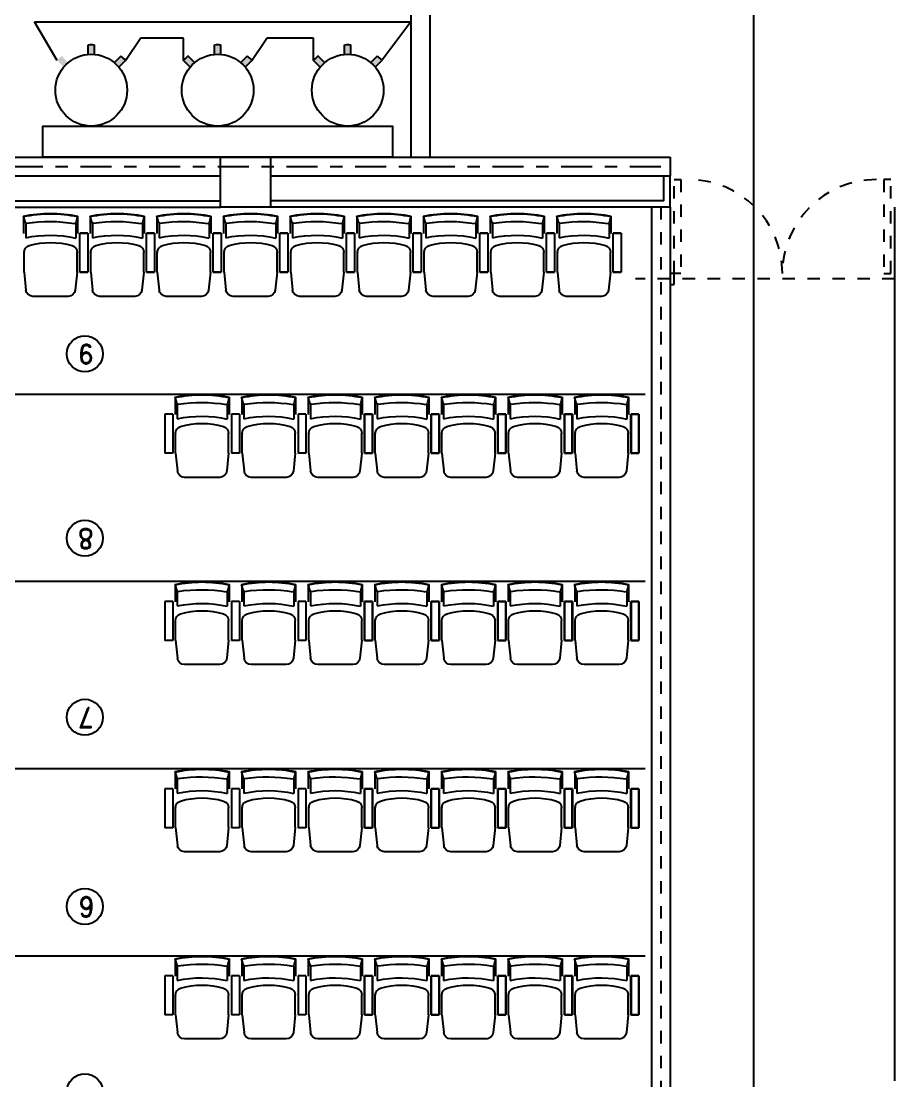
# Model space of a CAD drawing. Header units: millimetres. Extents: x 1590 to 1932, y -48 to 167.
# Drawn here: x 1744.35 to 1751.35, y 40.89 to 49.38 of the extents above; entities that cross this region are included whole.
import ezdxf
from ezdxf.enums import TextEntityAlignment as Align

# ---------------------------------------------------------------- set-up
doc = ezdxf.new("R2010")
doc.units = ezdxf.units.MM
doc.header["$LTSCALE"] = 0.1
doc.header["$MEASUREMENT"] = 0
doc.header["$PDMODE"] = 35
doc.header["$PDSIZE"] = 0.75
for name, pattern in [('CENTER2', [1.125, 0.75, -0.125, 0.125, -0.125]), ('CENTERX2', [4, 2.5, -0.5, 0.5, -0.5]), ('HIDDEN', [0.375, 0.25, -0.125]), ('HIDDEN2', [0.1875, 0.125, -0.0625])]:
    doc.linetypes.add(name, pattern=pattern)
doc.layers.get('0').update_dxf_attribs({"linetype": 'CONTINUOUS'})
doc.layers.get('DEFPOINTS').update_dxf_attribs({"linetype": 'CONTINUOUS'})
for name, color, linetype in [('BUTACAS', 8, 'HIDDEN'), ('CALLES', 3, 'CONTINUOUS'), ('DIVI', 2, 'CONTINUOUS'), ('EJES', 1, 'CENTER2'), ('EQUIPOS', 1, 'CONTINUOUS'), ('FC', 8, 'HIDDEN2'), ('GRADA', 9, 'CONTINUOUS'), ('PARED', 4, 'CONTINUOUS'), ('REPISA', 2, 'CONTINUOUS')]:
    doc.layers.add(name, color=color, linetype=linetype)
doc.styles.add('ROMAND', font='romand.shx')
doc.dimstyles.new('URBA', dxfattribs={"dimtxt": 20, "dimasz": 0.5, "dimexe": 1.25, "dimexo": 0.63, "dimgap": 0.63, "dimtad": 0, "dimtih": 1, "dimtoh": 1, "dimzin": 1, "dimdsep": 46, "dimtxsty": 'ROMAND', "dimcen": 2.5, "dimclrd": 1, "dimclre": 1, "dimclrt": 3, "dimadec": 0, "dimazin": 0, "dimtfac": 1, "dimtmove": 0, "dimatfit": 3, "dimfxl": 1, "dimtvp": 1, "dimtolj": 1, "dimtzin": 1, "dimarcsym": 0})

# ---------------------------------------------------------------- blocks, each defined once
blk = doc.blocks.new('ROWSEAT16')
at = {"layer": 'BUTACAS', "linetype": 'Continuous'}
for p, q in [((-4.6209, 0.715, 0), (-4.9026, 0.715, 0)), ((-4.0871, 0.715, 0), (-4.3688, 0.715, 0)), ((-3.5532, 0.715, 0), (-3.8349, 0.715, 0)), ((-3.0189, 0.715, 0), (-3.3006, 0.715, 0)), ((-2.4851, 0.715, 0), (-2.7668, 0.715, 0)), ((-1.9508, 0.715, 0), (-2.2325, 0.715, 0)), ((-1.4169, 0.715, 0), (-1.6986, 0.715, 0)), ((-0.8831, 0.715, 0), (-1.1648, 0.715, 0)), ((-0.3492, 0.715, 0), (-0.6309, 0.715, 0)), ((-4.9745, 0.5205, 0), (-4.9594, 0.6638, 0)), ((-4.549, 0.5205, 0), (-4.5641, 0.6638, 0)), ((-4.4406, 0.5205, 0), (-4.4256, 0.6638, 0)), ((-4.0152, 0.5205, 0), (-4.0303, 0.6638, 0)), ((-3.9068, 0.5205, 0), (-3.8917, 0.6638, 0)), ((-3.4813, 0.5205, 0), (-3.4964, 0.6638, 0)), ((-3.3725, 0.5205, 0), (-3.3574, 0.6638, 0)), ((-2.947, 0.5205, 0), (-2.9621, 0.6638, 0)), ((-2.8386, 0.5205, 0), (-2.8236, 0.6638, 0)), ((-2.4132, 0.5205, 0), (-2.4283, 0.6638, 0)), ((-2.3043, 0.5205, 0), (-2.2893, 0.6638, 0)), ((-1.8789, 0.5205, 0), (-1.894, 0.6638, 0)), ((-1.7705, 0.5205, 0), (-1.7554, 0.6638, 0)), ((-1.345, 0.5205, 0), (-1.3601, 0.6638, 0)), ((-1.2366, 0.5205, 0), (-1.2216, 0.6638, 0)), ((-0.8112, 0.5205, 0), (-0.8263, 0.6638, 0)), ((-0.7028, 0.5205, 0), (-0.6877, 0.6638, 0)), ((-0.2773, 0.5205, 0), (-0.2924, 0.6638, 0)), ((-4.9745, 0.5205, 0), (-4.9745, 0.361, 0)), ((-4.549, 0.5205, 0), (-4.549, 0.361, 0)), ((-4.527, 0.5222, 0), (-4.4636, 0.5222, 0)), ((-4.527, 0.5222, 0), (-4.527, 0.2097, 0)), ((-4.4631, 0.5222, 0), (-4.5266, 0.5222, 0)), ((-4.4631, 0.2097, 0.0021), (-4.4631, 0.5222, 0.0021)), ((-4.4406, 0.5205, 0), (-4.4406, 0.361, 0)), ((-4.0152, 0.5205, 0), (-4.0152, 0.361, 0)), ((-3.9931, 0.5222, 0), (-3.9297, 0.5222, 0)), ((-3.9931, 0.5222, 0), (-3.9931, 0.2097, 0)), ((-3.9293, 0.5222, 0), (-3.9928, 0.5222, 0)), ((-3.9293, 0.2097, 0.0021), (-3.9293, 0.5222, 0.0021)), ((-3.9068, 0.5205, 0), (-3.9068, 0.361, 0)), ((-3.4813, 0.5205, 0), (-3.4813, 0.361, 0)), ((-3.4593, 0.5222, 0), (-3.3959, 0.5222, 0)), ((-3.4593, 0.5222, 0), (-3.4593, 0.2097, 0)), ((-3.3954, 0.5222, 0), (-3.4589, 0.5222, 0)), ((-3.3954, 0.2097, 0.0021), (-3.3954, 0.5222, 0.0021)), ((-3.3725, 0.5205, 0), (-3.3725, 0.361, 0)), ((-2.947, 0.5205, 0), (-2.947, 0.361, 0)), ((-2.925, 0.5222, 0), (-2.8616, 0.5222, 0)), ((-2.925, 0.5222, 0), (-2.925, 0.2097, 0)), ((-2.8611, 0.5222, 0), (-2.9246, 0.5222, 0)), ((-2.8611, 0.2097, 0.0021), (-2.8611, 0.5222, 0.0021)), ((-2.8386, 0.5205, 0), (-2.8386, 0.361, 0)), ((-2.4132, 0.5205, 0), (-2.4132, 0.361, 0)), ((-2.3911, 0.5222, 0), (-2.3277, 0.5222, 0)), ((-2.3911, 0.5222, 0), (-2.3911, 0.2097, 0)), ((-2.3273, 0.5222, 0), (-2.3908, 0.5222, 0)), ((-2.3273, 0.2097, 0.0021), (-2.3273, 0.5222, 0.0021)), ((-2.3043, 0.5205, 0), (-2.3043, 0.361, 0)), ((-1.8789, 0.5205, 0), (-1.8789, 0.361, 0)), ((-1.8568, 0.5222, 0), (-1.7934, 0.5222, 0)), ((-1.8568, 0.5222, 0), (-1.8568, 0.2097, 0)), ((-1.793, 0.5222, 0), (-1.8565, 0.5222, 0)), ((-1.793, 0.2097, 0.0021), (-1.793, 0.5222, 0.0021)), ((-1.7705, 0.5205, 0), (-1.7705, 0.361, 0)), ((-1.345, 0.5205, 0), (-1.345, 0.361, 0)), ((-1.323, 0.5222, 0), (-1.2596, 0.5222, 0)), ((-1.323, 0.5222, 0), (-1.323, 0.2097, 0)), ((-1.2591, 0.5222, 0), (-1.3226, 0.5222, 0)), ((-1.2591, 0.2097, 0.0021), (-1.2591, 0.5222, 0.0021)), ((-1.2366, 0.5205, 0), (-1.2366, 0.361, 0)), ((-0.8112, 0.5205, 0), (-0.8112, 0.361, 0)), ((-0.7891, 0.5222, 0), (-0.7257, 0.5222, 0)), ((-0.7891, 0.5222, 0), (-0.7891, 0.2097, 0)), ((-0.7253, 0.5222, 0), (-0.7888, 0.5222, 0)), ((-0.7253, 0.2097, 0.0021), (-0.7253, 0.5222, 0.0021)), ((-0.7028, 0.5205, 0), (-0.7028, 0.361, 0)), ((-0.2773, 0.5205, 0), (-0.2773, 0.361, 0)), ((-0.2553, 0.5222, 0), (-0.1919, 0.5222, 0)), ((-0.2553, 0.5222, 0), (-0.2553, 0.2097, 0)), ((-0.1914, 0.5222, 0), (-0.2549, 0.5222, 0)), ((-0.1914, 0.2097, 0.0021), (-0.1914, 0.5222, 0.0021)), ((-4.9745, 0.361, 0), (-4.9745, 0.3631, 0)), ((-4.4406, 0.361, 0), (-4.4406, 0.3631, 0)), ((-3.9068, 0.361, 0), (-3.9068, 0.3631, 0)), ((-3.3725, 0.361, 0), (-3.3725, 0.3631, 0)), ((-2.8386, 0.361, 0), (-2.8386, 0.3631, 0)), ((-2.3043, 0.361, 0), (-2.3043, 0.3631, 0)), ((-1.7705, 0.361, 0), (-1.7705, 0.3631, 0)), ((-1.2366, 0.361, 0), (-1.2366, 0.3631, 0)), ((-0.7028, 0.361, 0), (-0.7028, 0.3631, 0)), ((-4.9779, 0.0725, 0), (-4.9779, 0.2118, 0)), ((-4.9609, 0.13, 0), (-4.9609, 0.2451, 0)), ((-4.5605, 0.1326, 0), (-4.5605, 0.2475, 0)), ((-4.5457, 0.0725, 0), (-4.5457, 0.2118, 0)), ((-4.527, 0.2097, 0), (-4.4636, 0.2097, 0)), ((-4.4631, 0.2097, 0.3394), (-4.5266, 0.2097, 0.3394)), ((-4.444, 0.0725, 0), (-4.444, 0.2118, 0)), ((-4.427, 0.13, 0), (-4.427, 0.2451, 0)), ((-4.0267, 0.1326, 0), (-4.0267, 0.2475, 0)), ((-4.0118, 0.0725, 0), (-4.0118, 0.2118, 0)), ((-3.9931, 0.2097, 0), (-3.9297, 0.2097, 0)), ((-3.9293, 0.2097, 0.3394), (-3.9928, 0.2097, 0.3394)), ((-3.9102, 0.0725, 0), (-3.9102, 0.2118, 0)), ((-3.8932, 0.13, 0), (-3.8932, 0.2451, 0)), ((-3.4928, 0.1326, 0), (-3.4928, 0.2475, 0)), ((-3.478, 0.0725, 0), (-3.478, 0.2118, 0)), ((-3.4593, 0.2097, 0), (-3.3959, 0.2097, 0)), ((-3.3954, 0.2097, 0.3394), (-3.4589, 0.2097, 0.3394)), ((-3.3759, 0.0725, 0), (-3.3759, 0.2118, 0)), ((-3.3589, 0.13, 0), (-3.3589, 0.2451, 0)), ((-2.9585, 0.1326, 0), (-2.9585, 0.2475, 0)), ((-2.9437, 0.0725, 0), (-2.9437, 0.2118, 0)), ((-2.925, 0.2097, 0), (-2.8616, 0.2097, 0)), ((-2.8611, 0.2097, 0.3394), (-2.9246, 0.2097, 0.3394)), ((-2.842, 0.0725, 0), (-2.842, 0.2118, 0)), ((-2.825, 0.13, 0), (-2.825, 0.2451, 0)), ((-2.4247, 0.1326, 0), (-2.4247, 0.2475, 0)), ((-2.4098, 0.0725, 0), (-2.4098, 0.2118, 0)), ((-2.3911, 0.2097, 0), (-2.3277, 0.2097, 0)), ((-2.3273, 0.2097, 0.3394), (-2.3908, 0.2097, 0.3394)), ((-2.3077, 0.0725, 0), (-2.3077, 0.2118, 0)), ((-2.2907, 0.13, 0), (-2.2907, 0.2451, 0)), ((-1.8904, 0.1326, 0), (-1.8904, 0.2475, 0)), ((-1.8755, 0.0725, 0), (-1.8755, 0.2118, 0)), ((-1.8568, 0.2097, 0), (-1.7934, 0.2097, 0)), ((-1.793, 0.2097, 0.3394), (-1.8565, 0.2097, 0.3394)), ((-1.7739, 0.0725, 0), (-1.7739, 0.2118, 0)), ((-1.7569, 0.13, 0), (-1.7569, 0.2451, 0)), ((-1.3565, 0.1326, 0), (-1.3565, 0.2475, 0)), ((-1.3417, 0.0725, 0), (-1.3417, 0.2118, 0)), ((-1.323, 0.2097, 0), (-1.2596, 0.2097, 0)), ((-1.2591, 0.2097, 0.3394), (-1.3226, 0.2097, 0.3394)), ((-1.24, 0.0725, 0), (-1.24, 0.2118, 0)), ((-1.223, 0.13, 0), (-1.223, 0.2451, 0)), ((-0.8227, 0.1326, 0), (-0.8227, 0.2475, 0)), ((-0.8078, 0.0725, 0), (-0.8078, 0.2118, 0)), ((-0.7891, 0.2097, 0), (-0.7257, 0.2097, 0)), ((-0.7253, 0.2097, 0.3394), (-0.7888, 0.2097, 0.3394)), ((-0.7062, 0.0725, 0), (-0.7062, 0.2118, 0)), ((-0.6892, 0.13, 0), (-0.6892, 0.2451, 0)), ((-0.2888, 0.1326, 0), (-0.2888, 0.2475, 0)), ((-0.274, 0.0725, 0), (-0.274, 0.2118, 0)), ((-0.2553, 0.2097, 0), (-0.1919, 0.2097, 0)), ((-0.1914, 0.2097, 0.3394), (-0.2549, 0.2097, 0.3394)), ((-4.9625, 0.1247, 0), (-4.9784, 0.0725, 0)), ((-4.5457, 0.0725, 0), (-4.5591, 0.1269, 0)), ((-4.4286, 0.1247, 0), (-4.4445, 0.0725, 0)), ((-4.0118, 0.0725, 0), (-4.0253, 0.1269, 0)), ((-3.8948, 0.1247, 0), (-3.9107, 0.0725, 0)), ((-3.478, 0.0725, 0), (-3.4914, 0.1269, 0)), ((-3.3605, 0.1247, 0), (-3.3764, 0.0725, 0)), ((-2.9437, 0.0725, 0), (-2.9571, 0.1269, 0)), ((-2.8266, 0.1247, 0), (-2.8425, 0.0725, 0)), ((-2.4098, 0.0725, 0), (-2.4233, 0.1269, 0)), ((-2.2923, 0.1247, 0), (-2.3082, 0.0725, 0)), ((-1.8755, 0.0725, 0), (-1.889, 0.1269, 0)), ((-1.7585, 0.1247, 0), (-1.7744, 0.0725, 0)), ((-1.3417, 0.0725, 0), (-1.3551, 0.1269, 0)), ((-1.2246, 0.1247, 0), (-1.2405, 0.0725, 0)), ((-0.8078, 0.0725, 0), (-0.8213, 0.1269, 0)), ((-0.6908, 0.1247, 0), (-0.7067, 0.0725, 0)), ((-0.274, 0.0725, 0), (-0.2874, 0.1269, 0))]:
    blk.add_line(p, q, dxfattribs=at)
for centre, radius, start, end in [((-4.9026, 0.6579, 0), 0.0571, 90, 174), ((-4.6209, 0.6579, 0), 0.0572, 6, 90), ((-4.3688, 0.6579, 0), 0.0571, 90, 174), ((-4.0871, 0.6579, 0), 0.0572, 6, 90), ((-3.8349, 0.6579, 0), 0.0571, 90, 174), ((-3.5532, 0.6579, 0), 0.0572, 6, 90), ((-3.3006, 0.6579, 0), 0.0571, 90, 174), ((-3.0189, 0.6579, 0), 0.0572, 6, 90), ((-2.7668, 0.6579, 0), 0.0571, 90, 174), ((-2.4851, 0.6579, 0), 0.0572, 6, 90), ((-2.2325, 0.6579, 0), 0.0571, 90, 174), ((-1.9508, 0.6579, 0), 0.0572, 6, 90), ((-1.6986, 0.6579, 0), 0.0571, 90, 174), ((-1.4169, 0.6579, 0), 0.0572, 6, 90), ((-1.1648, 0.6579, 0), 0.0571, 90, 174), ((-0.8831, 0.6579, 0), 0.0572, 6, 90), ((-0.6309, 0.6579, 0), 0.0571, 90, 174), ((-0.3492, 0.6579, 0), 0.0572, 6, 90), ((-4.9173, 0.3631, 0), 0.0572, 180, 253.38345), ((-4.6062, 0.3631, 0), 0.0571, 286.61655, 360), ((-4.3835, 0.3631, 0), 0.0572, 180, 253.38345), ((-4.0723, 0.3631, 0), 0.0571, 286.61655, 360), ((-3.8496, 0.3631, 0), 0.0572, 180, 253.38345), ((-3.5385, 0.3631, 0), 0.0571, 286.61655, 360), ((-3.3153, 0.3631, 0), 0.0572, 180, 253.38345), ((-3.0042, 0.3631, 0), 0.0571, 286.61655, 360), ((-2.7815, 0.3631, 0), 0.0572, 180, 253.38345), ((-2.4703, 0.3631, 0), 0.0571, 286.61655, 360), ((-2.2472, 0.3631, 0), 0.0572, 180, 253.38345), ((-1.936, 0.3631, 0), 0.0571, 286.61655, 360), ((-1.7133, 0.3631, 0), 0.0572, 180, 253.38345), ((-1.4022, 0.3631, 0), 0.0571, 286.61655, 360), ((-1.1795, 0.3631, 0), 0.0572, 180, 253.38345), ((-0.8683, 0.3631, 0), 0.0571, 286.61655, 360), ((-0.6456, 0.3631, 0), 0.0572, 180, 253.38345), ((-0.3345, 0.3631, 0), 0.0571, 286.61655, 360), ((-4.7618, 0.8844, 0), 0.6012, 253.38345, 286.61655), ((-4.2279, 0.8844, 0), 0.6012, 253.38345, 286.61655), ((-3.6941, 0.8844, 0), 0.6012, 253.38345, 286.61655), ((-3.1598, 0.8844, 0), 0.6012, 253.38345, 286.61655), ((-2.6259, 0.8844, 0), 0.6012, 253.38345, 286.61655), ((-2.0916, 0.8844, 0), 0.6012, 253.38345, 286.61655), ((-1.5578, 0.8844, 0), 0.6012, 253.38345, 286.61655), ((-1.0239, 0.8844, 0), 0.6012, 253.38345, 286.61655), ((-0.4901, 0.8844, 0), 0.6012, 253.38345, 286.61655), ((-4.7663, 1.1759, 0), 0.9509, 258.19046, 282.49486), ((-4.2324, 1.1759, 0), 0.9509, 258.19046, 282.49486), ((-3.6986, 1.1759, 0), 0.9509, 258.19046, 282.49486), ((-3.1643, 1.1759, 0), 0.9509, 258.19046, 282.49486), ((-2.6304, 1.1759, 0), 0.9509, 258.19046, 282.49486), ((-2.0961, 1.1759, 0), 0.9509, 258.19046, 282.49486), ((-1.5623, 1.1759, 0), 0.9509, 258.19046, 282.49486), ((-1.0284, 1.1759, 0), 0.9509, 258.19046, 282.49486), ((-0.4946, 1.1759, 0), 0.9509, 258.19046, 282.49486), ((-4.9564, 0.1229, 0), 0.00635, 81.26586, 163.04303), ((-4.9586, 0.1264, 0), 0.00317, 81.13813, 163.04303), ((-4.7687, 1.3447, 0), 1.2299, 261.26586, 279.47033), ((-4.5653, 0.1254, 0), 0.00635, 13.90351, 99.47033), ((-4.5629, 0.129, 0), 0.00317, 13.90351, 99.60686), ((-4.4226, 0.1229, 0), 0.00635, 81.26586, 163.04303), ((-4.4248, 0.1264, 0), 0.00317, 81.13813, 163.04303), ((-4.2348, 1.3447, 0), 1.2299, 261.26586, 279.47033), ((-4.0314, 0.1254, 0), 0.00635, 13.90351, 99.47033), ((-4.0291, 0.129, 0), 0.00317, 13.90351, 99.60686), ((-3.8887, 0.1229, 0), 0.00635, 81.26586, 163.04303), ((-3.8909, 0.1264, 0), 0.00317, 81.13813, 163.04303), ((-3.701, 1.3447, 0), 1.2299, 261.26586, 279.47033), ((-3.4976, 0.1254, 0), 0.00635, 13.90351, 99.47033), ((-3.4952, 0.129, 0), 0.00317, 13.90351, 99.60686), ((-3.3544, 0.1229, 0), 0.00635, 81.26586, 163.04303), ((-3.3566, 0.1264, 0), 0.00317, 81.13813, 163.04303), ((-3.1667, 1.3447, 0), 1.2299, 261.26586, 279.47033), ((-2.9633, 0.1254, 0), 0.00635, 13.90351, 99.47033), ((-2.9609, 0.129, 0), 0.00317, 13.90351, 99.60686), ((-2.8206, 0.1229, 0), 0.00635, 81.26586, 163.04303), ((-2.8228, 0.1264, 0), 0.00317, 81.13813, 163.04303), ((-2.6328, 1.3447, 0), 1.2299, 261.26586, 279.47033), ((-2.4294, 0.1254, 0), 0.00635, 13.90351, 99.47033), ((-2.4271, 0.129, 0), 0.00317, 13.90351, 99.60686), ((-2.2863, 0.1229, 0), 0.00635, 81.26586, 163.04303), ((-2.2885, 0.1264, 0), 0.00317, 81.13813, 163.04303), ((-2.0985, 1.3447, 0), 1.2299, 261.26586, 279.47033), ((-1.8951, 0.1254, 0), 0.00635, 13.90351, 99.47033), ((-1.8928, 0.129, 0), 0.00317, 13.90351, 99.60686), ((-1.7524, 0.1229, 0), 0.00635, 81.26586, 163.04303), ((-1.7546, 0.1264, 0), 0.00317, 81.13813, 163.04303), ((-1.5647, 1.3447, 0), 1.2299, 261.26586, 279.47033), ((-1.3613, 0.1254, 0), 0.00635, 13.90351, 99.47033), ((-1.3589, 0.129, 0), 0.00317, 13.90351, 99.60686), ((-1.2186, 0.1229, 0), 0.00635, 81.26586, 163.04303), ((-1.2208, 0.1264, 0), 0.00317, 81.13813, 163.04303), ((-1.0308, 1.3447, 0), 1.2299, 261.26586, 279.47033), ((-0.8274, 0.1254, 0), 0.00635, 13.90351, 99.47033), ((-0.8251, 0.129, 0), 0.00317, 13.90351, 99.60686), ((-0.6847, 0.1229, 0), 0.00635, 81.26586, 163.04303), ((-0.6869, 0.1264, 0), 0.00317, 81.13813, 163.04303), ((-0.497, 1.3447, 0), 1.2299, 261.26586, 279.47033), ((-0.2936, 0.1254, 0), 0.00635, 13.90351, 99.47033), ((-0.2912, 0.129, 0), 0.00317, 13.90351, 99.60686), ((-4.762, 1.1013, 0), 1.0513, 258.12271, 281.87729), ((-4.762, 1.1013, 0), 1.048, 258.12271, 281.87729), ((-4.2282, 1.1013, 0), 1.0513, 258.12271, 281.87729), ((-4.2282, 1.1013, 0), 1.048, 258.12271, 281.87729), ((-3.6943, 1.1013, 0), 1.0513, 258.12271, 281.87729), ((-3.6943, 1.1013, 0), 1.048, 258.12271, 281.87729), ((-3.16, 1.1013, 0), 1.0513, 258.12271, 281.87729), ((-3.16, 1.1013, 0), 1.048, 258.12271, 281.87729), ((-2.6262, 1.1013, 0), 1.0513, 258.12271, 281.87729), ((-2.6262, 1.1013, 0), 1.048, 258.12271, 281.87729), ((-2.0919, 1.1013, 0), 1.0513, 258.12271, 281.87729), ((-2.0919, 1.1013, 0), 1.048, 258.12271, 281.87729), ((-1.558, 1.1013, 0), 1.0513, 258.12271, 281.87729), ((-1.558, 1.1013, 0), 1.048, 258.12271, 281.87729), ((-1.0242, 1.1013, 0), 1.0513, 258.12271, 281.87729), ((-1.0242, 1.1013, 0), 1.048, 258.12271, 281.87729), ((-0.4903, 1.1013, 0), 1.0513, 258.12271, 281.87729), ((-0.4903, 1.1013, 0), 1.048, 258.12271, 281.87729)]:
    blk.add_arc(centre, radius, start, end, dxfattribs=at)
blk = doc.blocks.new('ROWSEAT7')
at = {"layer": 'BUTACAS', "linetype": 'Continuous'}
for p, q in [((-3.7609, 0.4705), (-3.7458, 0.6138)), ((-3.4073, 0.665), (-3.689, 0.665)), ((-3.3354, 0.4705), (-3.3505, 0.6138)), ((-3.2275, 0.4705), (-3.2124, 0.6138)), ((-2.8739, 0.665), (-3.1556, 0.665)), ((-2.802, 0.4705), (-2.8171, 0.6138)), ((-2.6941, 0.4705), (-2.679, 0.6138)), ((-2.3405, 0.665), (-2.6222, 0.665)), ((-2.2686, 0.4705), (-2.2837, 0.6138)), ((-2.1607, 0.4705), (-2.1456, 0.6138)), ((-1.8071, 0.665), (-2.0888, 0.665)), ((-1.7352, 0.4705), (-1.7503, 0.6138)), ((-1.6273, 0.4705), (-1.6122, 0.6138)), ((-1.2737, 0.665), (-1.5554, 0.665)), ((-1.2018, 0.4705), (-1.2169, 0.6138)), ((-1.0939, 0.4705), (-1.0788, 0.6138)), ((-0.7403, 0.665), (-1.022, 0.665)), ((-0.6684, 0.4705), (-0.6835, 0.6138)), ((-0.5605, 0.4705), (-0.5454, 0.6138)), ((-0.2069, 0.665), (-0.4886, 0.665)), ((-0.135, 0.4705), (-0.1501, 0.6138)), ((-3.7829, 0.4722), (-3.8464, 0.4722)), ((-3.8464, 0.1597, 0.0021), (-3.8464, 0.4722, 0.0021)), ((-3.7829, 0.1597, 0.0021), (-3.7829, 0.4722, 0.0021)), ((-3.7609, 0.4705), (-3.7609, 0.311)), ((-3.3354, 0.4705), (-3.3354, 0.311)), ((-3.2495, 0.4722), (-3.313, 0.4722)), ((-3.313, 0.1597, 0.0021), (-3.313, 0.4722, 0.0021)), ((-3.2495, 0.1597, 0.0021), (-3.2495, 0.4722, 0.0021)), ((-3.2275, 0.4705), (-3.2275, 0.311)), ((-2.802, 0.4705), (-2.802, 0.311)), ((-2.7161, 0.4722), (-2.7796, 0.4722)), ((-2.7796, 0.1597, 0.0021), (-2.7796, 0.4722, 0.0021)), ((-2.7161, 0.1597, 0.0021), (-2.7161, 0.4722, 0.0021)), ((-2.6941, 0.4705), (-2.6941, 0.311)), ((-2.2686, 0.4705), (-2.2686, 0.311)), ((-2.2466, 0.4722), (-2.1832, 0.4722)), ((-2.2466, 0.4722), (-2.2466, 0.1597)), ((-2.1827, 0.4722), (-2.2462, 0.4722)), ((-2.2462, 0.1597, 0.0021), (-2.2462, 0.4722, 0.0021)), ((-2.1827, 0.4722), (-2.2462, 0.4722)), ((-2.2462, 0.1597, 0.0021), (-2.2462, 0.4722, 0.0021)), ((-2.1832, 0.4722), (-2.1832, 0.1597)), ((-2.1827, 0.1597, 0.0021), (-2.1827, 0.4722, 0.0021)), ((-2.1827, 0.1597, 0.0021), (-2.1827, 0.4722, 0.0021)), ((-2.1607, 0.4705), (-2.1607, 0.311)), ((-1.7352, 0.4705), (-1.7352, 0.311)), ((-1.7132, 0.4722), (-1.6498, 0.4722)), ((-1.7132, 0.4722), (-1.7132, 0.1597)), ((-1.6493, 0.4722), (-1.7128, 0.4722)), ((-1.7128, 0.1597, 0.0021), (-1.7128, 0.4722, 0.0021)), ((-1.6498, 0.4722), (-1.6498, 0.1597)), ((-1.6493, 0.1597, 0.0021), (-1.6493, 0.4722, 0.0021)), ((-1.6273, 0.4705), (-1.6273, 0.311)), ((-1.2018, 0.4705), (-1.2018, 0.311)), ((-1.1798, 0.4722), (-1.1164, 0.4722)), ((-1.1798, 0.4722), (-1.1798, 0.1597)), ((-1.1159, 0.4722), (-1.1794, 0.4722)), ((-1.1794, 0.1597, 0.0021), (-1.1794, 0.4722, 0.0021)), ((-1.1164, 0.4722), (-1.1164, 0.1597)), ((-1.1159, 0.1597, 0.0021), (-1.1159, 0.4722, 0.0021)), ((-1.0939, 0.4705), (-1.0939, 0.311)), ((-0.6684, 0.4705), (-0.6684, 0.311)), ((-0.6464, 0.4722), (-0.583, 0.4722)), ((-0.6464, 0.4722), (-0.6464, 0.1597)), ((-0.5825, 0.4722), (-0.646, 0.4722)), ((-0.646, 0.1597, 0.0021), (-0.646, 0.4722, 0.0021)), ((-0.583, 0.4722), (-0.583, 0.1597)), ((-0.5825, 0.1597, 0.0021), (-0.5825, 0.4722, 0.0021)), ((-0.5605, 0.4705), (-0.5605, 0.311)), ((-0.135, 0.4705), (-0.135, 0.311)), ((-0.113, 0.4722), (-0.0496, 0.4722)), ((-0.113, 0.4722), (-0.113, 0.1597)), ((-0.0491, 0.4722), (-0.1126, 0.4722)), ((-0.1126, 0.1597, 0.0021), (-0.1126, 0.4722, 0.0021)), ((-0.0496, 0.4722), (-0.0496, 0.1597)), ((-0.0491, 0.1597, 0.0021), (-0.0491, 0.4722, 0.0021)), ((-3.7609, 0.311), (-3.7609, 0.3131)), ((-3.2275, 0.311), (-3.2275, 0.3131)), ((-2.6941, 0.311), (-2.6941, 0.3131)), ((-2.1607, 0.311), (-2.1607, 0.3131)), ((-1.6273, 0.311), (-1.6273, 0.3131)), ((-1.0939, 0.311), (-1.0939, 0.3131)), ((-0.5605, 0.311), (-0.5605, 0.3131)), ((-3.7473, 0.08), (-3.7473, 0.1951)), ((-3.3469, 0.0826), (-3.3469, 0.1975)), ((-3.2139, 0.08), (-3.2139, 0.1951)), ((-2.8135, 0.0826), (-2.8135, 0.1975)), ((-2.6805, 0.08), (-2.6805, 0.1951)), ((-2.2801, 0.0826), (-2.2801, 0.1975)), ((-2.1471, 0.08), (-2.1471, 0.1951)), ((-1.7467, 0.0826), (-1.7467, 0.1975)), ((-1.6137, 0.08), (-1.6137, 0.1951)), ((-1.2133, 0.0826), (-1.2133, 0.1975)), ((-1.0803, 0.08), (-1.0803, 0.1951)), ((-0.6799, 0.0826), (-0.6799, 0.1975)), ((-0.5469, 0.08), (-0.5469, 0.1951)), ((-0.1465, 0.0826), (-0.1465, 0.1975)), ((-3.7829, 0.1597, 0.3394), (-3.8464, 0.1597, 0.3394)), ((-3.7643, 0.0225), (-3.7643, 0.1618)), ((-3.3321, 0.0225), (-3.3321, 0.1618)), ((-3.2495, 0.1597, 0.3394), (-3.313, 0.1597, 0.3394)), ((-3.2309, 0.0225), (-3.2309, 0.1618)), ((-2.7987, 0.0225), (-2.7987, 0.1618)), ((-2.7161, 0.1597, 0.3394), (-2.7796, 0.1597, 0.3394)), ((-2.6975, 0.0225), (-2.6975, 0.1618)), ((-2.2653, 0.0225), (-2.2653, 0.1618)), ((-2.2466, 0.1597), (-2.1832, 0.1597)), ((-2.1827, 0.1597, 0.3394), (-2.2462, 0.1597, 0.3394)), ((-2.1827, 0.1597, 0.3394), (-2.2462, 0.1597, 0.3394)), ((-2.1641, 0.0225), (-2.1641, 0.1618)), ((-1.7319, 0.0225), (-1.7319, 0.1618)), ((-1.7132, 0.1597), (-1.6498, 0.1597)), ((-1.6493, 0.1597, 0.3394), (-1.7128, 0.1597, 0.3394)), ((-1.6307, 0.0225), (-1.6307, 0.1618)), ((-1.1985, 0.0225), (-1.1985, 0.1618)), ((-1.1798, 0.1597), (-1.1164, 0.1597)), ((-1.1159, 0.1597, 0.3394), (-1.1794, 0.1597, 0.3394)), ((-1.0973, 0.0225), (-1.0973, 0.1618)), ((-0.6651, 0.0225), (-0.6651, 0.1618)), ((-0.6464, 0.1597), (-0.583, 0.1597)), ((-0.5825, 0.1597, 0.3394), (-0.646, 0.1597, 0.3394)), ((-0.5639, 0.0225), (-0.5639, 0.1618)), ((-0.1317, 0.0225), (-0.1317, 0.1618)), ((-0.113, 0.1597), (-0.0496, 0.1597)), ((-0.0491, 0.1597, 0.3394), (-0.1126, 0.1597, 0.3394)), ((-3.7489, 0.0747), (-3.7648, 0.0225)), ((-3.3321, 0.0225), (-3.3455, 0.0769)), ((-3.2155, 0.0747), (-3.2314, 0.0225)), ((-2.7987, 0.0225), (-2.8121, 0.0769)), ((-2.6821, 0.0747), (-2.698, 0.0225)), ((-2.2653, 0.0225), (-2.2787, 0.0769)), ((-2.1487, 0.0747), (-2.1646, 0.0225)), ((-1.7319, 0.0225), (-1.7453, 0.0769)), ((-1.6153, 0.0747), (-1.6312, 0.0225)), ((-1.1985, 0.0225), (-1.2119, 0.0769)), ((-1.0819, 0.0747), (-1.0978, 0.0225)), ((-0.6651, 0.0225), (-0.6785, 0.0769)), ((-0.5485, 0.0747), (-0.5644, 0.0225)), ((-0.1317, 0.0225), (-0.1451, 0.0769))]:
    blk.add_line(p, q, dxfattribs=at)
for centre, radius, start, end in [((-3.689, 0.6079), 0.0571, 90, 174), ((-3.4073, 0.6079), 0.0571, 6, 90), ((-3.1556, 0.6079), 0.0571, 90, 174), ((-2.8739, 0.6079), 0.0571, 6, 90), ((-2.6222, 0.6079), 0.0571, 90, 174), ((-2.3405, 0.6079), 0.0571, 6, 90), ((-2.0888, 0.6079), 0.0571, 90, 174), ((-1.8071, 0.6079), 0.0571, 6, 90), ((-1.5554, 0.6079), 0.0571, 90, 174), ((-1.2737, 0.6079), 0.0572, 6, 90), ((-1.022, 0.6079), 0.0571, 90, 174), ((-0.7403, 0.6079), 0.0572, 6, 90), ((-0.4886, 0.6079), 0.0571, 90, 174), ((-0.2069, 0.6079), 0.0572, 6, 90), ((-3.7037, 0.3131), 0.0571, 180, 253.38345), ((-3.5482, 0.8344), 0.6012, 253.38345, 286.61655), ((-3.3926, 0.3131), 0.0571, 286.61655, 360), ((-3.1703, 0.3131), 0.0571, 180, 253.38345), ((-3.0148, 0.8344), 0.6012, 253.38345, 286.61655), ((-2.8592, 0.3131), 0.0571, 286.61655, 360), ((-2.6369, 0.3131), 0.0571, 180, 253.38345), ((-2.4814, 0.8344), 0.6012, 253.38345, 286.61655), ((-2.3258, 0.3131), 0.0571, 286.61655, 360), ((-2.1035, 0.3131), 0.0571, 180, 253.38345), ((-1.948, 0.8344), 0.6012, 253.38345, 286.61655), ((-1.7924, 0.3131), 0.0571, 286.61655, 360), ((-1.5701, 0.3131), 0.0571, 180, 253.38345), ((-1.4146, 0.8344), 0.6012, 253.38345, 286.61655), ((-1.259, 0.3131), 0.0572, 286.61655, 360), ((-1.0367, 0.3131), 0.0572, 180, 253.38345), ((-0.8812, 0.8344), 0.6012, 253.38345, 286.61655), ((-0.7256, 0.3131), 0.0571, 286.61655, 360), ((-0.5033, 0.3131), 0.0572, 180, 253.38345), ((-0.3478, 0.8344), 0.6012, 253.38345, 286.61655), ((-0.1922, 0.3131), 0.0571, 286.61655, 360), ((-3.5527, 1.1259), 0.9509, 258.19046, 282.49486), ((-3.0193, 1.1259), 0.9509, 258.19046, 282.49486), ((-2.4859, 1.1259), 0.9509, 258.19046, 282.49486), ((-1.9525, 1.1259), 0.9509, 258.19046, 282.49486), ((-1.4191, 1.1259), 0.9509, 258.19046, 282.49486), ((-0.8857, 1.1259), 0.9509, 258.19046, 282.49486), ((-0.3523, 1.1259), 0.9509, 258.19046, 282.49486), ((-3.5484, 1.0513), 1.0513, 258.12271, 281.87729), ((-3.5484, 1.0513), 1.048, 258.12271, 281.87729), ((-3.7428, 0.0729), 0.00635, 81.26586, 163.04303), ((-3.745, 0.0764), 0.00317, 81.13813, 163.04303), ((-3.5551, 1.2947), 1.2299, 261.26586, 279.47033), ((-3.3517, 0.0754), 0.00635, 13.90351, 99.47033), ((-3.3493, 0.079), 0.00318, 13.90351, 99.60686), ((-3.015, 1.0513), 1.0513, 258.12271, 281.87729), ((-3.015, 1.0513), 1.048, 258.12271, 281.87729), ((-3.2094, 0.0729), 0.00635, 81.26586, 163.04303), ((-3.2116, 0.0764), 0.00317, 81.13813, 163.04303), ((-3.0217, 1.2947), 1.2299, 261.26586, 279.47033), ((-2.8183, 0.0754), 0.00635, 13.90351, 99.47033), ((-2.8159, 0.079), 0.00318, 13.90351, 99.60686), ((-2.4816, 1.0513), 1.0513, 258.12271, 281.87729), ((-2.4816, 1.0513), 1.048, 258.12271, 281.87729), ((-2.676, 0.0729), 0.00635, 81.26586, 163.04303), ((-2.6782, 0.0764), 0.00317, 81.13813, 163.04303), ((-2.4883, 1.2947), 1.2299, 261.26586, 279.47033), ((-2.2849, 0.0754), 0.00635, 13.90351, 99.47033), ((-2.2825, 0.079), 0.00318, 13.90351, 99.60686), ((-1.9482, 1.0513), 1.0513, 258.12271, 281.87729), ((-1.9482, 1.0513), 1.048, 258.12271, 281.87729), ((-2.1426, 0.0729), 0.00635, 81.26586, 163.04303), ((-2.1448, 0.0764), 0.00317, 81.13813, 163.04303), ((-1.9549, 1.2947), 1.2299, 261.26586, 279.47033), ((-1.7515, 0.0754), 0.00635, 13.90351, 99.47033), ((-1.7491, 0.079), 0.00318, 13.90351, 99.60686), ((-1.4148, 1.0513), 1.0513, 258.12271, 281.87729), ((-1.4148, 1.0513), 1.048, 258.12271, 281.87729), ((-1.6092, 0.0729), 0.00635, 81.26586, 163.04303), ((-1.6114, 0.0764), 0.00317, 81.13813, 163.04303), ((-1.4215, 1.2947), 1.2299, 261.26586, 279.47033), ((-1.2181, 0.0754), 0.00635, 13.90351, 99.47033), ((-1.2157, 0.079), 0.00318, 13.90351, 99.60686), ((-0.8814, 1.0513), 1.0513, 258.12271, 281.87729), ((-0.8814, 1.0513), 1.048, 258.12271, 281.87729), ((-1.0758, 0.0729), 0.00635, 81.26586, 163.04303), ((-1.078, 0.0764), 0.00317, 81.13813, 163.04303), ((-0.8881, 1.2947), 1.2299, 261.26586, 279.47033), ((-0.6847, 0.0754), 0.00635, 13.90351, 99.47033), ((-0.6823, 0.079), 0.00317, 13.90351, 99.60686), ((-0.348, 1.0513), 1.0513, 258.12271, 281.87729), ((-0.348, 1.0513), 1.048, 258.12271, 281.87729), ((-0.5424, 0.0729), 0.00635, 81.26586, 163.04303), ((-0.5446, 0.0764), 0.00317, 81.13813, 163.04303), ((-0.3547, 1.2947), 1.2299, 261.26586, 279.47033), ((-0.1513, 0.0754), 0.00635, 13.90351, 99.47033), ((-0.1489, 0.079), 0.00317, 13.90351, 99.60686)]:
    blk.add_arc(centre, radius, start, end, dxfattribs=at)
blk = doc.blocks.new('UTP1$0$DIMBLOCK')
at = {"color": 4}
blk.add_line((-5.25, -5.25), (5.25, 5.25), dxfattribs=at)
at = {"color": 1}
blk.add_line((-7.5, 0), (10.5, 0), dxfattribs=at)
blk = doc.blocks.new('*D362')
at = {"color": 1, "linetype": 'Continuous', "transparency": 16777216}
for p, q in [((1749.6135, 52.0654), (1750.4004, 52.0654)), ((1750.2204, 52.0454), (1750.2204, 37.4749)), ((1750.2204, 26.0854), (1750.2204, 36.9349)), ((1749.6135, 26.0654), (1750.4004, 26.0654))]:
    blk.add_line(p, q, dxfattribs=at)
at = {"layer": 'DEFPOINTS', "color": 0, "linetype": 'Continuous', "transparency": 16777216}
for p in [(1749.551, 52.0654), (1750.2204, 52.0654), (1749.551, 26.0654)]:
    blk.add_point(p, dxfattribs=at)
at = {"color": 1, "linetype": 'Continuous', "transparency": 16777216, "xscale": 0.02, "yscale": 0.02, "zscale": 0.02}
for p, rotation in [((1750.2204, 52.0654), 90), ((1750.2204, 26.0654), 270)]:
    blk.add_blockref('UTP1$0$DIMBLOCK', p, dxfattribs=dict(at, rotation=rotation))
at = {"color": 3, "linetype": 'Continuous', "transparency": 16777216, "insert": (1750.2204, 37.2049), "char_height": 0.5, "attachment_point": 5, "style": 'ROMAND'}
blk.add_mtext('\\A1;26.10', dxfattribs=at)

msp = doc.modelspace()

# ---------------------------------------------------------------- hatches: boundary and pattern name
at = {"layer": 'EQUIPOS', "linetype": 'Continuous', "ltscale": 3}
h = msp.add_hatch(color=256, dxfattribs=at)
edge = h.paths.add_edge_path()
edge.add_ellipse((1744.9152, 48.8279), major_axis=(0.2563, 0.2563), ratio=1, start_angle=401.04543, end_angle=408.95457, ccw=False)
edge.add_line((1744.9402, 49.1896), (1744.9402, 49.1143))
edge.add_ellipse((1744.9152, 48.8279), major_axis=(0.2033, 0.2033), ratio=1, start_angle=40.01146, end_angle=49.98854)
edge.add_line((1744.8902, 49.1143), (1744.8902, 49.1896))
edge = h.paths.add_edge_path()
edge.add_ellipse((1744.9152, 48.8279), major_axis=(0.2563, 0.2563), ratio=1, start_angle=86.04543, end_angle=93.95457, ccw=False)
edge.add_line((1744.6771, 49.1013), (1744.7303, 49.0481))
edge.add_ellipse((1744.9152, 48.8279), major_axis=(0.2033, 0.2033), ratio=1, start_angle=85.01146, end_angle=94.98854)
edge.add_line((1744.695, 49.0128), (1744.6418, 49.066))
edge = h.paths.add_edge_path()
edge.add_ellipse((1744.9152, 48.8279), major_axis=(0.2563, 0.2563), ratio=1, start_angle=356.04543, end_angle=363.95457, ccw=False)
edge.add_line((1745.1886, 49.066), (1745.1354, 49.0128))
edge.add_ellipse((1744.9152, 48.8279), major_axis=(-0.2033, 0.2033), ratio=1, start_angle=265.01146, end_angle=274.98854)
edge.add_line((1745.1, 49.0481), (1745.1532, 49.1013))
h = msp.add_hatch(color=256, dxfattribs=at)
edge = h.paths.add_edge_path()
edge.add_ellipse((1745.9279, 48.8279), major_axis=(0.2563, 0.2563), ratio=1, start_angle=401.04543, end_angle=408.95457, ccw=False)
edge.add_line((1745.9529, 49.1896), (1745.9529, 49.1143))
edge.add_ellipse((1745.9279, 48.8279), major_axis=(0.2033, 0.2033), ratio=1, start_angle=40.01146, end_angle=49.98854)
edge.add_line((1745.9029, 49.1143), (1745.9029, 49.1896))
edge = h.paths.add_edge_path()
edge.add_ellipse((1745.9279, 48.8279), major_axis=(-0.2563, 0.2563), ratio=1, start_angle=-3.95457, end_angle=3.95457, ccw=False)
edge.add_line((1745.6899, 49.1013), (1745.7431, 49.0481))
edge.add_ellipse((1745.9279, 48.8279), major_axis=(0.2033, 0.2033), ratio=1, start_angle=85.01146, end_angle=94.98854)
edge.add_line((1745.7077, 49.0128), (1745.6545, 49.066))
edge = h.paths.add_edge_path()
edge.add_ellipse((1745.9279, 48.8279), major_axis=(0.2563, 0.2563), ratio=1, start_angle=356.04543, end_angle=363.95457, ccw=False)
edge.add_line((1746.2013, 49.066), (1746.1481, 49.0128))
edge.add_ellipse((1745.9279, 48.8279), major_axis=(-0.2033, 0.2033), ratio=1, start_angle=265.01146, end_angle=274.98854)
edge.add_line((1746.1128, 49.0481), (1746.166, 49.1013))
h = msp.add_hatch(color=256, dxfattribs=at)
edge = h.paths.add_edge_path()
edge.add_ellipse((1746.9692, 48.8279), major_axis=(-0.2563, 0.2563), ratio=1, start_angle=311.04543, end_angle=318.95457, ccw=False)
edge.add_line((1746.9942, 49.1896), (1746.9942, 49.1143))
edge.add_ellipse((1746.9692, 48.8279), major_axis=(0.2033, 0.2033), ratio=1, start_angle=40.01146, end_angle=45)
edge.add_ellipse((1746.9692, 48.8279), major_axis=(0.2033, 0.2033), ratio=1, start_angle=45, end_angle=49.98854)
edge.add_line((1746.9442, 49.1143), (1746.9442, 49.1896))
edge = h.paths.add_edge_path()
edge.add_ellipse((1746.9692, 48.8279), major_axis=(-0.2033, 0.2033), ratio=1, start_angle=-4.98854, end_angle=4.98854)
edge.add_line((1746.749, 49.0128), (1746.6958, 49.066))
edge.add_ellipse((1746.9692, 48.8279), major_axis=(-0.2563, 0.2563), ratio=1, start_angle=-3.95457, end_angle=3.95457, ccw=False)
edge.add_line((1746.7311, 49.1013), (1746.7843, 49.0481))
edge = h.paths.add_edge_path()
edge.add_ellipse((1746.9692, 48.8279), major_axis=(0.2563, 0.2563), ratio=1, start_angle=356.04543, end_angle=363.95457, ccw=False)
edge.add_line((1747.2426, 49.066), (1747.1894, 49.0128))
edge.add_ellipse((1746.9692, 48.8279), major_axis=(0.2033, 0.2033), ratio=1, start_angle=355.01146, end_angle=364.98854)
edge.add_line((1747.154, 49.0481), (1747.2072, 49.1013))

# ---------------------------------------------------------------- linework, layer by layer
at = {"layer": 'BUTACAS', "linetype": 'Continuous'}
for centre in [(1744.8636, 46.7155, 0), (1744.8637, 45.2382), (1744.8637, 43.803), (1744.8638, 42.2878), (1744.8639, 40.8018)]:
    msp.add_circle(centre, 0.1444, dxfattribs=at)
at = {"layer": 'CALLES', "color": 6, "linetype": 'Continuous'}
msp.add_lwpolyline([(1745.951, 48.2904), (1746.351, 48.2904), (1746.351, 47.8904), (1745.951, 47.8904)], close=True, dxfattribs=at)
at = {"layer": 'DIVI'}
for p, q in [((1749.501, 47.9404), (1749.501, 48.1404)), ((1749.551, 47.8904), (1749.551, 48.1404)), ((1740.3779, 47.8904), (1745.951, 47.8904)), ((1740.4279, 47.9404), (1745.951, 47.9404, 0)), ((1749.501, 47.9404), (1746.351, 47.9404, 0)), ((1749.551, 47.8904), (1746.351, 47.8904)), ((1751.351, 40.8904), (1751.351, 47.8904))]:
    msp.add_line(p, q, dxfattribs=at)
at = {"layer": 'EJES'}
for p, q in [((1749.476, 47.8904), (1749.4764, 33.7404, 0)), ((1751.351, 47.3154), (1749.2751, 47.3154))]:
    msp.add_line(p, q, dxfattribs=at)
at = {"layer": 'EQUIPOS', "linetype": 'Continuous', "ltscale": 3}
for p, q in [((1744.6412, 49.0666), (1744.4618, 49.3754)), ((1744.4618, 49.3754), (1747.476, 49.3754)), ((1747.476, 49.3754), (1747.2426, 49.066)), ((1745.1886, 49.066), (1745.3092, 49.2433)), ((1745.6545, 49.2433), (1745.3092, 49.2433)), ((1745.6545, 49.066), (1745.6545, 49.2433)), ((1746.2013, 49.066), (1746.3223, 49.2439)), ((1746.6952, 49.2439), (1746.3223, 49.2439)), ((1746.6952, 49.0666), (1746.6952, 49.2439)), ((1744.8902, 49.1143), (1744.8902, 49.1904)), ((1744.9402, 49.1143), (1744.9402, 49.1904)), ((1745.9029, 49.1143), (1745.9029, 49.1904)), ((1745.9529, 49.1143), (1745.9529, 49.1904)), ((1746.9442, 49.1143), (1746.9442, 49.1904)), ((1746.9942, 49.1143), (1746.9942, 49.1904)), ((1745.1, 49.0481), (1745.1538, 49.1019)), ((1745.7431, 49.0481), (1745.6893, 49.1019)), ((1746.1128, 49.0481), (1746.1666, 49.1019)), ((1746.7843, 49.0481), (1746.7305, 49.1019)), ((1747.154, 49.0481), (1747.2078, 49.1019)), ((1745.1354, 49.0128), (1745.1892, 49.0666)), ((1745.7077, 49.0128), (1745.6539, 49.0666)), ((1746.1481, 49.0128), (1746.2019, 49.0666)), ((1746.749, 49.0128), (1746.6952, 49.0666)), ((1747.1894, 49.0128), (1747.2432, 49.0666))]:
    msp.add_line(p, q, dxfattribs=at)
at = {"layer": 'EQUIPOS', "linetype": 'Continuous', "ltscale": 3, "elevation": 0}
msp.add_lwpolyline([(1747.3279, 48.2904), (1744.5279, 48.2904), (1744.5279, 48.5404), (1747.3279, 48.5404)], close=True, dxfattribs=at)
at = {"layer": 'EQUIPOS', "linetype": 'Continuous', "ltscale": 3}
for centre in [(1744.9152, 48.8279, 0), (1745.9279, 48.8279, 0), (1746.9692, 48.8279, 0)]:
    msp.add_circle(centre, 0.2875, dxfattribs=at)
for centre, start, end in [((1744.9152, 48.8279, 0), 86.04543, 93.95457), ((1745.9279, 48.8279, 0), 86.04543, 93.95457), ((1746.9692, 48.8279, 0), 86.04543, 93.95457), ((1744.9152, 48.8279, 0), 41.04543, 48.95457), ((1745.9279, 48.8279, 0), 131.04543, 138.95457), ((1745.9279, 48.8279, 0), 41.04543, 48.95457), ((1746.9692, 48.8279, 0), 131.04543, 138.95457), ((1746.9692, 48.8279, 0), 41.04543, 48.95457)]:
    msp.add_arc(centre, 0.3625, start, end, dxfattribs=at)
at = {"layer": 'FC', "elevation": 0}
for points in [[(1749.6384, 47.3594), (1749.5835, 47.3594), (1749.5835, 48.1118), (1749.6384, 48.1118)], [(1751.2631, 47.3594), (1751.318, 47.3594), (1751.318, 48.1118), (1751.2631, 48.1118)], [(1749.5835, 47.2715), (1749.5835, 47.3594), (1749.5505, 47.3594), (1749.5505, 47.2715)]]:
    msp.add_lwpolyline(points, close=True, dxfattribs=at)
at = {"layer": 'FC'}
for centre, start, end in [((1749.6983, 47.3594), 0, 90), ((1751.2032, 47.3594), 90, 180)]:
    msp.add_arc(centre, 0.7524, start, end, dxfattribs=at)
at = {"layer": 'GRADA'}
for p, q in [((1749.351, 46.3904), (1740.3778, 46.3904)), ((1749.351, 44.8904), (1740.3777, 44.8904)), ((1749.351, 43.3904), (1740.3777, 43.3904)), ((1749.351, 41.8904), (1740.3776, 41.8904))]:
    msp.add_line(p, q, dxfattribs=at)
at = {"layer": 'PARED', "color": 3}
for p, q in [((1747.476, 50.9154), (1747.476, 48.2904)), ((1747.626, 50.9154), (1747.626, 48.2904))]:
    msp.add_line(p, q, dxfattribs=at)
at = {"layer": 'PARED', "color": 4}
for p, q in [((1740.3779, 48.2904), (1745.951, 48.2904)), ((1746.351, 48.2904), (1749.551, 48.2904)), ((1749.551, 48.2904), (1749.551, 48.1404)), ((1740.4279, 48.1404), (1745.951, 48.1404)), ((1746.351, 48.1404), (1749.551, 48.1404))]:
    msp.add_line(p, q, dxfattribs=at)
at = {"layer": 'PARED', "color": 8, "linetype": 'CENTERX2'}
msp.add_line((1740.4279, 48.2154), (1749.551, 48.2154), dxfattribs=at)
msp.add_line((1740.4279, 48.2154), (1749.551, 48.2154), dxfattribs=at)
at = {"layer": 'REPISA'}
for p, q in [((1749.401, 47.8904), (1749.4014, 33.5404, 0)), ((1749.551, 47.8904), (1749.5514, 33.5404, 0))]:
    msp.add_line(p, q, dxfattribs=at)

# ---------------------------------------------------------------- block references
at = {"color": 1, "linetype": 'Continuous', "xscale": -1, "rotation": 180}
for name, p in [('ROWSEAT16', (1749.351, 47.8904)), ('ROWSEAT7', (1749.3509, 46.3904, 0)), ('ROWSEAT7', (1749.3509, 44.8904, 0)), ('ROWSEAT7', (1749.3509, 43.3904, 0)), ('ROWSEAT7', (1749.3509, 41.8904, 0))]:
    msp.add_blockref(name, p, dxfattribs=at)

# ---------------------------------------------------------------- texts
at = {"layer": 'BUTACAS', "linetype": 'Continuous', "style": 'ROMAND', "width": 0.9}
for s, p in [('9', (1744.9329, 46.712, 0)), ('8', (1744.933, 45.2346)), ('7', (1744.933, 43.7994))]:
    msp.add_text(s, height=0.16, rotation=180, dxfattribs=at).set_placement(p, align=Align.MIDDLE_LEFT)
at = {"layer": 'BUTACAS', "linetype": 'Continuous', "style": 'ROMAND'}
msp.add_text('6', height=0.16, rotation=180, dxfattribs=at).set_placement((1744.9473, 42.2842), align=Align.MIDDLE_LEFT)

# ---------------------------------------------------------------- dimensions: what is measured, and where the dimension line sits
at = {"color": 8, "linetype": 'Continuous'}
dim = msp.add_linear_dim(base=(1750.2204, 52.0654), p1=(1749.551, 26.0654), p2=(1749.551, 52.0654), angle=90, text='26.10', dimstyle='URBA', override={"dimtxt": 0.5, "dimasz": 0.02, "dimexe": 0.18, "dimexo": 0.0625, "dimgap": 0.02, "dimzin": 0, "dimblk1": 'UTP1$0$DIMBLOCK', "dimblk2": 'UTP1$0$DIMBLOCK', "dimsah": 1, "dimcen": 0.09, "dimtdec": 4, "dimtofl": 0, "dimtvp": 0, "dimtzin": 0}, dxfattribs=at)
dim.commit()
dim.dimension.update_dxf_attribs({"geometry": '*D362', "text_midpoint": (1750.2204, 37.2049), "dimtype": 160})

doc.saveas('drawing.dxf')
